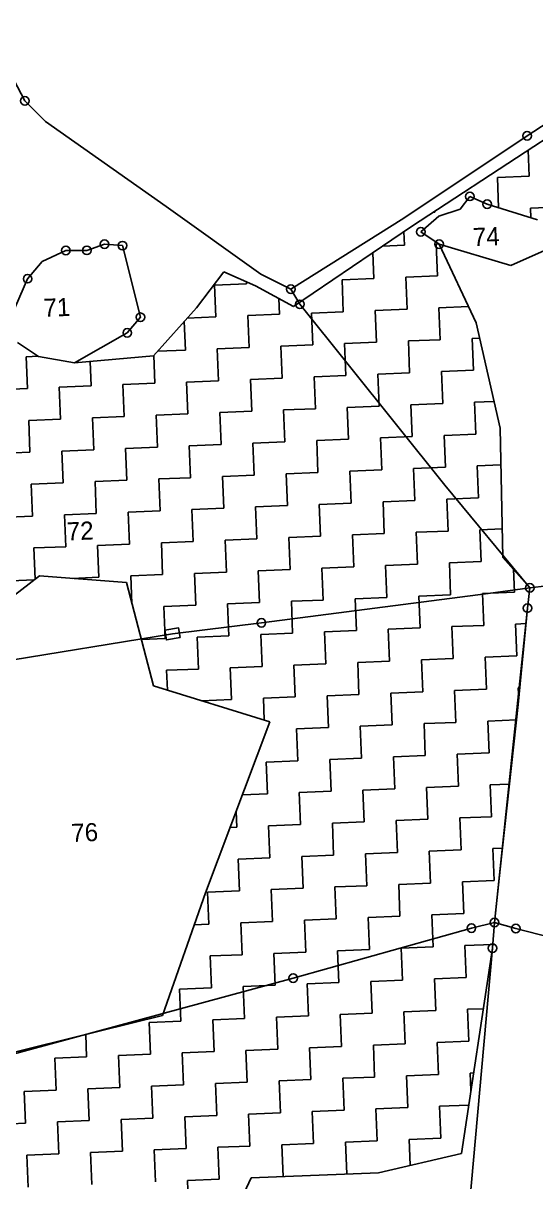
# Model space of a CAD drawing. Header units: metres. Extents: x 323278 to 326234, y 1818282 to 1821244.
# Drawn here: x 324120 to 324544, y 1820216 to 1821173 of the extents above; entities that cross this region are included whole.
import ezdxf

# ---------------------------------------------------------------- set-up
doc = ezdxf.new("R2010")
doc.units = ezdxf.units.M
for name, color, linetype in [('POLY_HATCH', 12, 'Continuous'), ('POLY_PARCEL', 6, 'Continuous'), ('TEXT_PARCEL', 7, 'Continuous'), ('V_BOUND_LINE', 7, 'Continuous')]:
    doc.layers.add(name, color=color, linetype=linetype)
doc.styles.add('TEXT _PARCEL', font='', dxfattribs={"height": 0.25})
doc.styles.get('TEXT _PARCEL').set_extended_font_data('Kruti Dev 050')

msp = doc.modelspace()

# ---------------------------------------------------------------- linework, layer by layer
msp.add_lwpolyline([(324249.61, 1820665.68), (324238.23, 1820663.66), (324236.83, 1820671.53), (324248.21, 1820673.56)], close=True)
for centre in [(324121.16, 1821108.9), (324536.45, 1821080.11), (324489.13, 1821030.04), (324503.52, 1821023.58), (324448.57, 1821000.8), (324186.97, 1820990.52), (324201.94, 1820989.31), (324463.77, 1820990.51), (324155.07, 1820985.37), (324172.41, 1820985.44), (324123.41, 1820962.01), (324341.12, 1820953.29), (324348.44, 1820940.88), (324216.67, 1820930.15), (324205.83, 1820917.27), (324538.71, 1820706.67), (324536.83, 1820689.91), (324316.72, 1820677.69), (324490.37, 1820425.53), (324509.58, 1820430.16), (324527.13, 1820425.11), (324507.88, 1820408.92), (324343.05, 1820384.21)]:
    msp.add_circle(centre, 3.53)
at = {"layer": 'POLY_HATCH'}
for p, q in [((324542.1, 1821071.24), (324680.35, 1821162.36)), ((324440.91, 1821005.1), (324542.1, 1821071.24)), ((324489.13, 1821030.04), (324481.21, 1821019.45)), ((324503.52, 1821023.58), (324489.13, 1821030.04)), ((324481.21, 1821019.45), (324463.47, 1821013.59)), ((324545.17, 1821010.53), (324503.52, 1821023.58)), ((324463.47, 1821013.59), (324448.57, 1821000.8)), ((324343.38, 1820939.12), (324440.91, 1821005.1)), ((324448.57, 1821000.8), (324463.77, 1820990.51)), ((324463.77, 1820990.51), (324494.28, 1820925.45)), ((324262.98, 1820938), (324285.78, 1820967.67)), ((324285.78, 1820967.67), (324311.74, 1820956.01)), ((324311.74, 1820956.01), (324343.38, 1820939.12)), ((324227.41, 1820898.23), (324262.98, 1820938)), ((324494.28, 1820925.45), (324514.13, 1820838.52)), ((324115.15, 1820909.31), (324132.32, 1820897.83)), ((324132.32, 1820897.83), (324162.08, 1820892.63)), ((324162.08, 1820892.63), (324227.41, 1820898.23)), ((324514.13, 1820838.52), (324516.52, 1820731.7)), ((324516.52, 1820731.7), (324538.71, 1820706.67)), ((324133.17, 1820716.49), (324084.09, 1820678.67)), ((324205.11, 1820711.02), (324133.17, 1820716.49)), ((324227.6, 1820625.56), (324205.11, 1820711.02)), ((324538.71, 1820706.67), (324536.83, 1820689.91)), ((324536.83, 1820689.91), (324529.13, 1820610.17)), ((324323.74, 1820595.78), (324227.6, 1820625.56)), ((324529.13, 1820610.17), (324514.15, 1820474.19)), ((324270.46, 1820454.55), (324323.74, 1820595.78)), ((324514.15, 1820474.19), (324509.58, 1820430.16)), ((324234.89, 1820353.31), (324270.46, 1820454.55)), ((324509.58, 1820430.16), (324507.88, 1820408.92)), ((324507.88, 1820408.92), (324482.14, 1820239.36)), ((324101.12, 1820320.32), (324234.89, 1820353.31)), ((324482.14, 1820239.36), (324413.63, 1820223.45)), ((324413.63, 1820223.45), (324308.26, 1820219.13)), ((324308.26, 1820219.13), (324241.66, 1820078.1))]:
    msp.add_line(p, q, dxfattribs=at)
at = {"layer": 'POLY_HATCH', "linetype": 'Continuous'}
for p, q in [((324538.23, 1821046.6), (324537.35, 1821068.13)), ((324511.89, 1821045.52), (324538.23, 1821046.6)), ((324512.91, 1821020.63), (324511.89, 1821045.52)), ((324539.31, 1821020.25), (324565.66, 1821021.33)), ((324539.64, 1821012.26), (324539.31, 1821020.25)), ((324459.07, 1821016.96), (324460.28, 1821017.01)), ((324460.28, 1821017.01), (324460.25, 1821017.74)), ((324435.02, 1820989.59), (324434.56, 1821000.8)), ((324416.89, 1820988.85), (324435.02, 1820989.59)), ((324461.36, 1820990.67), (324463.41, 1820990.75)), ((324462.44, 1820964.33), (324461.36, 1820990.67)), ((324409.75, 1820962.17), (324408.88, 1820983.43)), ((324383.41, 1820961.09), (324409.75, 1820962.17)), ((324384.49, 1820934.74), (324383.41, 1820961.09)), ((324436.1, 1820963.25), (324462.44, 1820964.33)), ((324437.18, 1820936.9), (324436.1, 1820963.25)), ((324278.03, 1820956.77), (324304.37, 1820957.85)), ((324279.11, 1820930.42), (324278.03, 1820956.77)), ((324304.37, 1820957.85), (324304.31, 1820959.35)), ((324331.8, 1820932.58), (324331.27, 1820945.59)), ((324305.45, 1820931.5), (324331.8, 1820932.58)), ((324358.14, 1820933.66), (324384.49, 1820934.74)), ((324359.22, 1820907.32), (324358.14, 1820933.66)), ((324410.83, 1820935.82), (324437.18, 1820936.9)), ((324411.91, 1820909.48), (324410.83, 1820935.82)), ((324463.52, 1820937.98), (324487.94, 1820938.98)), ((324464.6, 1820911.64), (324463.52, 1820937.98)), ((324253.84, 1820903), (324252.87, 1820926.69)), ((324255.34, 1820929.45), (324279.11, 1820930.42)), ((324306.53, 1820905.16), (324305.45, 1820931.5)), ((324490.94, 1820912.72), (324497.13, 1820912.97)), ((324492.02, 1820886.37), (324490.94, 1820912.72)), ((324230.84, 1820902.06), (324253.84, 1820903)), ((324280.19, 1820904.08), (324306.53, 1820905.16)), ((324281.27, 1820877.74), (324280.19, 1820904.08)), ((324332.88, 1820906.24), (324359.22, 1820907.32)), ((324333.96, 1820879.89), (324332.88, 1820906.24)), ((324385.57, 1820908.4), (324411.91, 1820909.48)), ((324386.65, 1820882.05), (324385.57, 1820908.4)), ((324438.26, 1820910.56), (324464.6, 1820911.64)), ((324439.33, 1820884.21), (324438.26, 1820910.56)), ((324122.12, 1820897.6), (324132.04, 1820898.01)), ((324123.2, 1820871.26), (324122.12, 1820897.6)), ((324175.89, 1820873.42), (324175.06, 1820893.74)), ((324228.58, 1820875.58), (324227.64, 1820898.48)), ((324412.99, 1820883.13), (324439.33, 1820884.21)), ((324465.68, 1820885.29), (324492.02, 1820886.37)), ((324466.76, 1820858.95), (324465.68, 1820885.29)), ((324202.24, 1820874.5), (324228.58, 1820875.58)), ((324203.32, 1820848.15), (324202.24, 1820874.5)), ((324254.92, 1820876.66), (324281.27, 1820877.74)), ((324256, 1820850.31), (324254.92, 1820876.66)), ((324307.61, 1820878.82), (324333.96, 1820879.89)), ((324308.69, 1820852.47), (324307.61, 1820878.82)), ((324360.3, 1820880.97), (324386.65, 1820882.05)), ((324361.38, 1820854.63), (324360.3, 1820880.97)), ((324414.07, 1820856.79), (324412.99, 1820883.13)), ((324096.86, 1820870.18), (324123.2, 1820871.26)), ((324149.55, 1820872.34), (324175.89, 1820873.42)), ((324150.63, 1820845.99), (324149.55, 1820872.34)), ((324387.73, 1820855.71), (324414.07, 1820856.79)), ((324388.8, 1820829.37), (324387.73, 1820855.71)), ((324440.41, 1820857.87), (324466.76, 1820858.95)), ((324441.49, 1820831.52), (324440.41, 1820857.87)), ((324493.1, 1820860.03), (324509.07, 1820860.68)), ((324494.18, 1820833.68), (324493.1, 1820860.03)), ((324124.28, 1820844.91), (324150.63, 1820845.99)), ((324176.97, 1820847.07), (324203.32, 1820848.15)), ((324178.05, 1820820.73), (324176.97, 1820847.07)), ((324229.66, 1820849.23), (324256, 1820850.31)), ((324230.74, 1820822.89), (324229.66, 1820849.23)), ((324282.35, 1820851.39), (324308.69, 1820852.47)), ((324283.43, 1820825.05), (324282.35, 1820851.39)), ((324335.04, 1820853.55), (324361.38, 1820854.63)), ((324336.12, 1820827.21), (324335.04, 1820853.55)), ((324125.36, 1820818.57), (324124.28, 1820844.91)), ((324309.77, 1820826.13), (324336.12, 1820827.21)), ((324362.46, 1820828.29), (324388.8, 1820829.37)), ((324363.54, 1820801.94), (324362.46, 1820828.29)), ((324415.15, 1820830.44), (324441.49, 1820831.52)), ((324416.23, 1820804.1), (324415.15, 1820830.44)), ((324467.84, 1820832.6), (324494.18, 1820833.68)), ((324468.92, 1820806.26), (324467.84, 1820832.6)), ((324099.02, 1820817.49), (324125.36, 1820818.57)), ((324151.71, 1820819.65), (324178.05, 1820820.73)), ((324152.79, 1820793.31), (324151.71, 1820819.65)), ((324204.39, 1820821.81), (324230.74, 1820822.89)), ((324205.47, 1820795.46), (324204.39, 1820821.81)), ((324257.08, 1820823.97), (324283.43, 1820825.05)), ((324258.16, 1820797.62), (324257.08, 1820823.97)), ((324310.85, 1820799.78), (324309.77, 1820826.13)), ((324495.26, 1820807.34), (324514.81, 1820808.14)), ((324496.34, 1820780.99), (324495.26, 1820807.34)), ((324284.51, 1820798.7), (324310.85, 1820799.78)), ((324285.59, 1820772.36), (324284.51, 1820798.7)), ((324337.2, 1820800.86), (324363.54, 1820801.94)), ((324338.28, 1820774.52), (324337.2, 1820800.86)), ((324389.88, 1820803.02), (324416.23, 1820804.1)), ((324390.96, 1820776.68), (324389.88, 1820803.02)), ((324442.57, 1820805.18), (324468.92, 1820806.26)), ((324443.65, 1820778.84), (324442.57, 1820805.18)), ((324126.44, 1820792.23), (324152.79, 1820793.31)), ((324127.52, 1820765.88), (324126.44, 1820792.23)), ((324179.13, 1820794.39), (324205.47, 1820795.46)), ((324180.21, 1820768.04), (324179.13, 1820794.39)), ((324231.82, 1820796.54), (324258.16, 1820797.62)), ((324232.9, 1820770.2), (324231.82, 1820796.54)), ((324417.31, 1820777.76), (324443.65, 1820778.84)), ((324470, 1820779.91), (324496.34, 1820780.99)), ((324471.08, 1820753.57), (324470, 1820779.91)), ((324206.55, 1820769.12), (324232.9, 1820770.2)), ((324207.63, 1820742.78), (324206.55, 1820769.12)), ((324259.24, 1820771.28), (324285.59, 1820772.36)), ((324260.32, 1820744.93), (324259.24, 1820771.28)), ((324311.93, 1820773.44), (324338.28, 1820774.52)), ((324313.01, 1820747.09), (324311.93, 1820773.44)), ((324364.62, 1820775.6), (324390.96, 1820776.68)), ((324365.7, 1820749.25), (324364.62, 1820775.6)), ((324418.39, 1820751.41), (324417.31, 1820777.76)), ((324101.18, 1820764.8), (324127.52, 1820765.88)), ((324153.86, 1820766.96), (324180.21, 1820768.04)), ((324154.94, 1820740.62), (324153.86, 1820766.96)), ((324392.04, 1820750.33), (324418.39, 1820751.41)), ((324393.12, 1820723.99), (324392.04, 1820750.33)), ((324444.73, 1820752.49), (324471.08, 1820753.57)), ((324445.81, 1820726.15), (324444.73, 1820752.49)), ((324497.42, 1820754.65), (324515.99, 1820755.41)), ((324498.5, 1820728.31), (324497.42, 1820754.65)), ((324128.6, 1820739.54), (324154.94, 1820740.62)), ((324181.29, 1820741.7), (324207.63, 1820742.78)), ((324182.37, 1820715.35), (324181.29, 1820741.7)), ((324233.98, 1820743.86), (324260.32, 1820744.93)), ((324235.06, 1820717.51), (324233.98, 1820743.86)), ((324286.67, 1820746.01), (324313.01, 1820747.09)), ((324287.75, 1820719.67), (324286.67, 1820746.01)), ((324339.35, 1820748.17), (324365.7, 1820749.25)), ((324340.43, 1820721.83), (324339.35, 1820748.17)), ((324129.66, 1820713.79), (324128.6, 1820739.54)), ((324314.09, 1820720.75), (324340.43, 1820721.83)), ((324366.78, 1820722.91), (324393.12, 1820723.99)), ((324367.86, 1820696.56), (324366.78, 1820722.91)), ((324419.47, 1820725.07), (324445.81, 1820726.15)), ((324420.55, 1820698.72), (324419.47, 1820725.07)), ((324472.16, 1820727.23), (324498.5, 1820728.31)), ((324473.23, 1820700.88), (324472.16, 1820727.23)), ((324525.92, 1820703.04), (324525.15, 1820721.97)), ((324103.34, 1820712.11), (324128.84, 1820713.16)), ((324160.13, 1820714.44), (324182.37, 1820715.35)), ((324208.71, 1820716.43), (324235.06, 1820717.51)), ((324209.64, 1820693.8), (324208.71, 1820716.43)), ((324261.4, 1820718.59), (324287.75, 1820719.67)), ((324262.48, 1820692.25), (324261.4, 1820718.59)), ((324315.17, 1820694.41), (324314.09, 1820720.75)), ((324499.58, 1820701.96), (324525.92, 1820703.04)), ((324500.66, 1820675.62), (324499.58, 1820701.96)), ((324288.82, 1820693.33), (324315.17, 1820694.41)), ((324289.9, 1820666.98), (324288.82, 1820693.33)), ((324341.51, 1820695.48), (324367.86, 1820696.56)), ((324342.59, 1820669.14), (324341.51, 1820695.48)), ((324394.2, 1820697.64), (324420.55, 1820698.72)), ((324395.28, 1820671.3), (324394.2, 1820697.64)), ((324446.89, 1820699.8), (324473.23, 1820700.88)), ((324447.97, 1820673.46), (324446.89, 1820699.8)), ((324236.14, 1820691.17), (324262.48, 1820692.25)), ((324237.22, 1820664.82), (324236.14, 1820691.17)), ((324421.63, 1820672.38), (324447.97, 1820673.46)), ((324474.31, 1820674.54), (324500.66, 1820675.62)), ((324475.39, 1820648.19), (324474.31, 1820674.54)), ((324527, 1820676.7), (324535.59, 1820677.05)), ((324528.08, 1820650.35), (324527, 1820676.7)), ((324217.48, 1820664.01), (324237.22, 1820664.82)), ((324263.56, 1820665.9), (324289.9, 1820666.98)), ((324264.64, 1820639.56), (324263.56, 1820665.9)), ((324316.25, 1820668.06), (324342.59, 1820669.14)), ((324317.33, 1820641.72), (324316.25, 1820668.06)), ((324368.94, 1820670.22), (324395.28, 1820671.3)), ((324370.02, 1820643.88), (324368.94, 1820670.22)), ((324422.71, 1820646.03), (324421.63, 1820672.38)), ((324396.36, 1820644.95), (324422.71, 1820646.03)), ((324397.44, 1820618.61), (324396.36, 1820644.95)), ((324449.05, 1820647.11), (324475.39, 1820648.19)), ((324450.13, 1820620.77), (324449.05, 1820647.11)), ((324501.74, 1820649.27), (324528.08, 1820650.35)), ((324502.82, 1820622.93), (324501.74, 1820649.27)), ((324238.3, 1820638.48), (324264.64, 1820639.56)), ((324238.97, 1820622.03), (324238.3, 1820638.48)), ((324290.98, 1820640.64), (324317.33, 1820641.72)), ((324292.06, 1820614.29), (324290.98, 1820640.64)), ((324343.67, 1820642.8), (324370.02, 1820643.88)), ((324344.75, 1820616.45), (324343.67, 1820642.8)), ((324318.41, 1820615.37), (324344.75, 1820616.45)), ((324371.1, 1820617.53), (324397.44, 1820618.61)), ((324372.18, 1820591.19), (324371.1, 1820617.53)), ((324423.78, 1820619.69), (324450.13, 1820620.77)), ((324424.86, 1820593.35), (324423.78, 1820619.69)), ((324476.47, 1820621.85), (324502.82, 1820622.93)), ((324477.55, 1820595.5), (324476.47, 1820621.85)), ((324529.16, 1820624.01), (324530.47, 1820624.06)), ((324529.55, 1820614.53), (324529.16, 1820624.01)), ((324267.25, 1820613.28), (324292.06, 1820614.29)), ((324319.15, 1820597.2), (324318.41, 1820615.37)), ((324503.9, 1820596.58), (324527.74, 1820597.56)), ((324345.83, 1820590.11), (324372.18, 1820591.19)), ((324346.91, 1820563.76), (324345.83, 1820590.11)), ((324398.52, 1820592.27), (324424.86, 1820593.35)), ((324399.6, 1820565.92), (324398.52, 1820592.27)), ((324451.21, 1820594.43), (324477.55, 1820595.5)), ((324452.29, 1820568.08), (324451.21, 1820594.43)), ((324504.98, 1820570.24), (324503.9, 1820596.58)), ((324425.94, 1820567), (324452.29, 1820568.08)), ((324478.63, 1820569.16), (324504.98, 1820570.24)), ((324479.71, 1820542.82), (324478.63, 1820569.16)), ((324320.57, 1820562.68), (324346.91, 1820563.76)), ((324321.65, 1820536.34), (324320.57, 1820562.68)), ((324373.26, 1820564.84), (324399.6, 1820565.92)), ((324374.33, 1820538.5), (324373.26, 1820564.84)), ((324427.02, 1820540.66), (324425.94, 1820567)), ((324400.68, 1820539.58), (324427.02, 1820540.66)), ((324401.76, 1820513.23), (324400.68, 1820539.58)), ((324453.37, 1820541.74), (324479.71, 1820542.82)), ((324454.45, 1820515.39), (324453.37, 1820541.74)), ((324506.06, 1820543.9), (324521.9, 1820544.54)), ((324507.14, 1820517.55), (324506.06, 1820543.9)), ((324301, 1820535.49), (324321.65, 1820536.34)), ((324347.99, 1820537.42), (324374.33, 1820538.5)), ((324349.07, 1820511.07), (324347.99, 1820537.42)), ((324296.38, 1820508.92), (324295.85, 1820521.85)), ((324322.73, 1820510), (324349.07, 1820511.07)), ((324375.41, 1820512.15), (324401.76, 1820513.23)), ((324376.49, 1820485.81), (324375.41, 1820512.15)), ((324428.1, 1820514.31), (324454.45, 1820515.39)), ((324429.18, 1820487.97), (324428.1, 1820514.31)), ((324480.79, 1820516.47), (324507.14, 1820517.55)), ((324481.87, 1820490.13), (324480.79, 1820516.47)), ((324290.89, 1820508.69), (324296.38, 1820508.92)), ((324323.8, 1820483.65), (324322.73, 1820510)), ((324508.21, 1820491.21), (324516.06, 1820491.53)), ((324297.46, 1820482.57), (324323.8, 1820483.65)), ((324298.54, 1820456.23), (324297.46, 1820482.57)), ((324350.15, 1820484.73), (324376.49, 1820485.81)), ((324351.23, 1820458.39), (324350.15, 1820484.73)), ((324402.84, 1820486.89), (324429.18, 1820487.97)), ((324403.92, 1820460.54), (324402.84, 1820486.89)), ((324455.53, 1820489.05), (324481.87, 1820490.13)), ((324456.61, 1820462.7), (324455.53, 1820489.05)), ((324509.29, 1820464.86), (324508.21, 1820491.21)), ((324430.26, 1820461.62), (324456.61, 1820462.7)), ((324482.95, 1820463.78), (324509.29, 1820464.86)), ((324484.03, 1820437.44), (324482.95, 1820463.78)), ((324272.2, 1820455.15), (324298.54, 1820456.23)), ((324273.28, 1820428.8), (324272.2, 1820455.15)), ((324324.88, 1820457.31), (324351.23, 1820458.39)), ((324325.96, 1820430.96), (324324.88, 1820457.31)), ((324377.57, 1820459.47), (324403.92, 1820460.54)), ((324378.65, 1820433.12), (324377.57, 1820459.47)), ((324431.34, 1820435.28), (324430.26, 1820461.62)), ((324405, 1820434.2), (324431.34, 1820435.28)), ((324406.08, 1820407.86), (324405, 1820434.2)), ((324457.69, 1820436.36), (324484.03, 1820437.44)), ((324458.76, 1820410.02), (324457.69, 1820436.36)), ((324510.37, 1820438.52), (324510.44, 1820438.52)), ((324510.39, 1820438.04), (324510.37, 1820438.52)), ((324261.24, 1820428.31), (324273.28, 1820428.8)), ((324299.62, 1820429.88), (324325.96, 1820430.96)), ((324300.7, 1820403.54), (324299.62, 1820429.88)), ((324352.31, 1820432.04), (324378.65, 1820433.12)), ((324353.39, 1820405.7), (324352.31, 1820432.04)), ((324327.04, 1820404.62), (324353.39, 1820405.7)), ((324379.73, 1820406.78), (324406.08, 1820407.86)), ((324380.81, 1820380.43), (324379.73, 1820406.78)), ((324432.42, 1820408.94), (324458.76, 1820410.02)), ((324433.5, 1820382.59), (324432.42, 1820408.94)), ((324485.11, 1820411.09), (324508.13, 1820412.04)), ((324486.19, 1820384.75), (324485.11, 1820411.09)), ((324274.35, 1820402.46), (324300.7, 1820403.54)), ((324275.43, 1820376.11), (324274.35, 1820402.46)), ((324328.12, 1820378.27), (324327.04, 1820404.62)), ((324301.78, 1820377.19), (324328.12, 1820378.27)), ((324302.86, 1820350.85), (324301.78, 1820377.19)), ((324354.47, 1820379.35), (324380.81, 1820380.43)), ((324355.55, 1820353.01), (324354.47, 1820379.35)), ((324407.16, 1820381.51), (324433.5, 1820382.59)), ((324408.23, 1820355.17), (324407.16, 1820381.51)), ((324459.84, 1820383.67), (324486.19, 1820384.75)), ((324460.92, 1820357.33), (324459.84, 1820383.67)), ((324249.09, 1820375.04), (324275.43, 1820376.11)), ((324250.17, 1820348.69), (324249.09, 1820375.04)), ((324487.27, 1820358.41), (324500.29, 1820358.94)), ((324488.35, 1820332.06), (324487.27, 1820358.41)), ((324223.82, 1820347.61), (324250.17, 1820348.69)), ((324276.51, 1820349.77), (324302.86, 1820350.85)), ((324277.59, 1820323.43), (324276.51, 1820349.77)), ((324329.2, 1820351.93), (324355.55, 1820353.01)), ((324330.28, 1820325.58), (324329.2, 1820351.93)), ((324381.89, 1820354.09), (324408.23, 1820355.17)), ((324382.97, 1820327.74), (324381.89, 1820354.09)), ((324434.58, 1820356.25), (324460.92, 1820357.33)), ((324435.66, 1820329.9), (324434.58, 1820356.25)), ((324224.9, 1820321.27), (324223.82, 1820347.61)), ((324172.22, 1820319.11), (324171.46, 1820337.67)), ((324409.31, 1820328.82), (324435.66, 1820329.9)), ((324410.39, 1820302.48), (324409.31, 1820328.82)), ((324462, 1820330.98), (324488.35, 1820332.06)), ((324463.08, 1820304.64), (324462, 1820330.98)), ((324145.87, 1820318.03), (324172.22, 1820319.11)), ((324198.56, 1820320.19), (324224.9, 1820321.27)), ((324199.64, 1820293.84), (324198.56, 1820320.19)), ((324251.25, 1820322.35), (324277.59, 1820323.43)), ((324252.33, 1820296), (324251.25, 1820322.35)), ((324303.94, 1820324.51), (324330.28, 1820325.58)), ((324305.02, 1820298.16), (324303.94, 1820324.51)), ((324356.63, 1820326.66), (324382.97, 1820327.74)), ((324357.71, 1820300.32), (324356.63, 1820326.66)), ((324146.95, 1820291.68), (324145.87, 1820318.03)), ((324331.36, 1820299.24), (324357.71, 1820300.32)), ((324384.05, 1820301.4), (324410.39, 1820302.48)), ((324385.13, 1820275.06), (324384.05, 1820301.4)), ((324436.74, 1820303.56), (324463.08, 1820304.64)), ((324437.82, 1820277.21), (324436.74, 1820303.56)), ((324489.43, 1820305.72), (324492.23, 1820305.83)), ((324490.02, 1820291.26), (324489.43, 1820305.72)), ((324120.61, 1820290.6), (324146.95, 1820291.68)), ((324121.69, 1820264.26), (324120.61, 1820290.6)), ((324173.3, 1820292.76), (324199.64, 1820293.84)), ((324174.37, 1820266.42), (324173.3, 1820292.76)), ((324225.98, 1820294.92), (324252.33, 1820296)), ((324227.06, 1820268.58), (324225.98, 1820294.92)), ((324278.67, 1820297.08), (324305.02, 1820298.16)), ((324279.75, 1820270.74), (324278.67, 1820297.08)), ((324332.44, 1820272.9), (324331.36, 1820299.24)), ((324306.1, 1820271.82), (324332.44, 1820272.9)), ((324307.18, 1820245.47), (324306.1, 1820271.82)), ((324358.78, 1820273.98), (324385.13, 1820275.06)), ((324359.86, 1820247.63), (324358.78, 1820273.98)), ((324411.47, 1820276.13), (324437.82, 1820277.21)), ((324412.55, 1820249.79), (324411.47, 1820276.13)), ((324464.16, 1820278.29), (324488.2, 1820279.28)), ((324465.24, 1820251.95), (324464.16, 1820278.29)), ((324095.34, 1820263.18), (324121.69, 1820264.26)), ((324148.03, 1820265.34), (324174.37, 1820266.42)), ((324149.11, 1820239), (324148.03, 1820265.34)), ((324200.72, 1820267.5), (324227.06, 1820268.58)), ((324201.8, 1820241.15), (324200.72, 1820267.5)), ((324253.41, 1820269.66), (324279.75, 1820270.74)), ((324254.49, 1820243.31), (324253.41, 1820269.66)), ((324228.14, 1820242.23), (324254.49, 1820243.31)), ((324280.83, 1820244.39), (324307.18, 1820245.47)), ((324281.91, 1820218.05), (324280.83, 1820244.39)), ((324333.52, 1820246.55), (324359.86, 1820247.63)), ((324334.6, 1820220.21), (324333.52, 1820246.55)), ((324386.21, 1820248.71), (324412.55, 1820249.79)), ((324387.29, 1820222.37), (324386.21, 1820248.71)), ((324438.9, 1820250.87), (324465.24, 1820251.95)), ((324439.77, 1820229.52), (324438.9, 1820250.87)), ((324122.77, 1820237.92), (324149.11, 1820239)), ((324123.84, 1820211.57), (324122.77, 1820237.92)), ((324175.45, 1820240.08), (324201.8, 1820241.15)), ((324176.53, 1820213.73), (324175.45, 1820240.08)), ((324229.22, 1820215.89), (324228.14, 1820242.23)), ((324255.57, 1820216.97), (324281.91, 1820218.05)), ((324256.65, 1820190.62), (324255.57, 1820216.97)), ((324308.26, 1820219.13), (324308.26, 1820219.13))]:
    msp.add_line(p, q, dxfattribs=at)
at = {"layer": 'POLY_PARCEL'}
for p, q in [((324481.21, 1821019.45), (324489.13, 1821030.04)), ((324489.13, 1821030.04), (324503.52, 1821023.58)), ((324463.47, 1821013.59), (324481.21, 1821019.45)), ((324503.52, 1821023.58), (324545.17, 1821010.53)), ((324448.57, 1821000.8), (324463.47, 1821013.59)), ((324463.77, 1820990.51), (324448.57, 1821000.8)), ((324186.97, 1820990.52), (324172.41, 1820985.44)), ((324201.94, 1820989.31), (324186.97, 1820990.52)), ((324216.67, 1820930.15), (324201.94, 1820989.31)), ((324201.94, 1820989.31), (324201.94, 1820989.31)), ((324522.94, 1820973.05), (324463.77, 1820990.51)), ((324568.99, 1820993.54), (324522.94, 1820973.05)), ((324155.07, 1820985.37), (324135.53, 1820976.23)), ((324172.41, 1820985.44), (324155.07, 1820985.37)), ((324135.53, 1820976.23), (324123.41, 1820962.01)), ((324123.41, 1820962.01), (324106.26, 1820922.42)), ((324341.12, 1820953.29), (324348.44, 1820940.88)), ((324348.44, 1820940.88), (324348.44, 1820940.88)), ((324348.44, 1820940.88), (324468.48, 1820791.32)), ((324205.83, 1820917.27), (324216.67, 1820930.15)), ((324162.08, 1820892.63), (324205.83, 1820917.27)), ((324115.15, 1820909.31), (324132.32, 1820897.83)), ((324132.32, 1820897.83), (324162.08, 1820892.63)), ((324468.48, 1820791.32), (324538.71, 1820706.67)), ((324504.21, 1820702.05), (324316.72, 1820677.69)), ((324538.71, 1820706.67), (324504.21, 1820702.05)), ((324536.83, 1820689.91), (324538.71, 1820706.67)), ((324538.71, 1820706.67), (324557.36, 1820708.79)), ((324538.71, 1820706.67), (324538.71, 1820706.67)), ((324509.58, 1820430.16), (324536.83, 1820689.91)), ((324536.83, 1820689.91), (324536.83, 1820689.91)), ((324316.72, 1820677.69), (324243.22, 1820668.61)), ((324243.22, 1820668.61), (323948.73, 1820620.81)), ((324243.22, 1820668.61), (324243.22, 1820668.61)), ((324343.05, 1820384.21), (324490.37, 1820425.53)), ((324490.37, 1820425.53), (324509.58, 1820430.16)), ((324490.37, 1820425.53), (324490.37, 1820425.53)), ((324507.88, 1820408.92), (324509.58, 1820430.16)), ((324509.58, 1820430.16), (324527.13, 1820425.11)), ((324509.58, 1820430.16), (324509.58, 1820430.16)), ((324527.13, 1820425.11), (324527.13, 1820425.11)), ((324527.13, 1820425.11), (324790.12, 1820357.41)), ((324488.08, 1820187.29), (324507.88, 1820408.92)), ((324507.88, 1820408.92), (324507.88, 1820408.92)), ((324104.41, 1820319.37), (324343.05, 1820384.21)), ((324343.05, 1820384.21), (324343.05, 1820384.21))]:
    msp.add_line(p, q, dxfattribs=at)
at = {"layer": 'V_BOUND_LINE'}
for p, q in [((324536.45, 1821080.11), (324679.94, 1821173.12)), ((324111.86, 1821126.37), (324121.16, 1821108.9)), ((324121.16, 1821108.9), (324138.31, 1821091.75)), ((324138.31, 1821091.75), (324237.99, 1821021.55)), ((324434.53, 1821012.11), (324536.45, 1821080.11)), ((324237.99, 1821021.55), (324316.3, 1820965.84)), ((324341.12, 1820953.29), (324434.53, 1821012.11)), ((324316.3, 1820965.84), (324341.12, 1820953.29))]:
    msp.add_line(p, q, dxfattribs=at)

# ---------------------------------------------------------------- texts
at = {"layer": 'TEXT_PARCEL', "style": 'TEXT _PARCEL'}
for s, p in [('74', (324491.88, 1820988.91)), ('71', (324136.75, 1820930.4)), ('72', (324156.07, 1820745.73)), ('76', (324159.77, 1820496.6))]:
    msp.add_text(s, height=14.948, rotation=2.34638, dxfattribs=at).set_placement(p)

doc.saveas('drawing.dxf')
